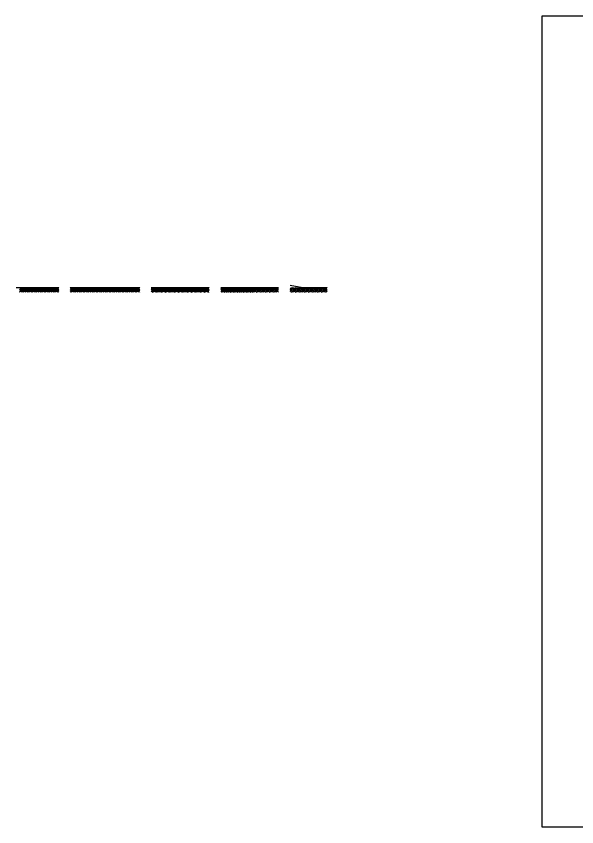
# Model space of a CAD drawing. Header units: millimetres. Extents: x 37412 to 124054, y -7714 to 34286.
# Drawn here: x 37412 to 66473, y -7714 to 34286 of the extents above; entities that cross this region are included whole.
import ezdxf

# ---------------------------------------------------------------- set-up
doc = ezdxf.new("R2010")
doc.units = ezdxf.units.MM
doc.header["$MEASUREMENT"] = 0
doc.layers.add('Текст', color=7, linetype='Continuous')
pattern_1 = [(45, (-31239.25, -500), (1e-14, 224.5064), [158.75, -158.75]), (45, (-31281.35, -457.9), (1e-14, 224.5064), [158.75, -158.75]), (45, (-31323.44, -415.81), (1e-14, 224.5064), [158.75, -158.75]), (135, (-31323.44, -387.75), (-224.5064, 1e-14), [158.75, -158.75]), (135, (-31281.35, -345.65), (-224.5064, 1e-14), [158.75, -158.75]), (135, (-31239.25, -303.56), (-224.5064, 1e-14), [158.75, -158.75])]

msp = doc.modelspace()

# ---------------------------------------------------------------- hatches: boundary and pattern name
at = {"layer": 'Текст'}
h = msp.add_hatch(dxfattribs=at)
h.set_pattern_fill('EARTH', color=256, scale=25, angle=45, style=0)
h.set_pattern_definition(pattern_1)
h.paths.add_polyline_path([(39614.473, 20229.541), (37580.481, 20229.541), (37580.481, 19979.964), (39614.473, 19979.964)])
h.paths.add_polyline_path([(43814.473, 20229.541), (40214.473, 20229.541), (40214.473, 19979.964), (43814.473, 19979.964)])
h = msp.add_hatch(dxfattribs=at)
h.set_pattern_fill('EARTH', color=256, scale=25, angle=45, style=0)
h.set_pattern_definition(pattern_1)
h.paths.add_polyline_path([(47414.473, 20229.541), (44414.473, 20229.541), (44414.473, 19979.964), (47414.473, 19979.964)])
h.paths.add_polyline_path([(51014.473, 20229.541), (48014.473, 20229.541), (48014.473, 19979.964), (51014.473, 19979.964)])
h.paths.add_polyline_path([(53539.453, 20229.541), (51614.473, 20229.541), (51614.473, 19979.964), (53535.612, 19979.964)])

# ---------------------------------------------------------------- linework, layer by layer
for p, q in [((64653.724, 34286.443), (64653.724, -7713.557)), ((124053.724, 34286.443), (64653.724, 34286.443)), ((64653.724, -7713.557), (124053.724, -7713.557))]:
    msp.add_line(p, q)
for p, q in [((37412.479, 20229.541), (39614.473, 20229.541)), ((40214.473, 20229.541), (43814.473, 20229.541)), ((44414.473, 20229.541), (47414.473, 20229.541)), ((48014.473, 20229.541), (51014.473, 20229.541)), ((51614.473, 20344.669), (52267.893, 20229.541)), ((52267.893, 20229.541), (53521.155, 20229.541))]:
    msp.add_line(p, q, dxfattribs=at)

doc.saveas('drawing.dxf')
